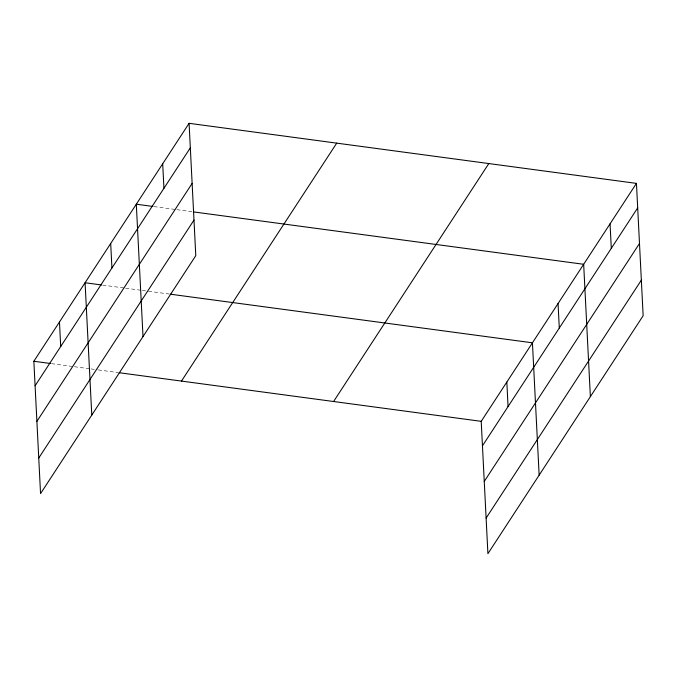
<?xml version="1.0" encoding="UTF-8"?>
<svg xmlns="http://www.w3.org/2000/svg" width="677" height="677" viewBox="0 0 677 677"><rect width="100%" height="100%" fill="white"/><g stroke="black" fill="none" stroke-linecap="round" stroke-linejoin="round"><path stroke-width="0.51" stroke-dasharray="3.38 2.54" d="M153.984 206.595L175.808 209.523M176.849 209.667L192.446 211.757M102.752 285.119L124.585 288.047M125.626 288.19L141.222 290.281M142.255 290.425L147.459 291.118M148.5 291.262L169.292 294.046M51.52 363.642L73.353 366.57M74.394 366.714L89.99 368.804M91.031 368.94L97.268 369.777M98.309 369.921L118.06 372.57"/><path stroke-width="1.02" d="M189.086 123.316L195.788 255.669L40.552 493.618L33.85 361.264L189.086 123.316L636.448 183.382L643.15 315.736L487.914 553.684L481.212 421.331L636.448 183.382M35.094 385.78L190.33 147.831M36.896 421.365L192.133 183.416M38.75 458.033L193.986 220.084M181.478 381.083L336.714 143.143M333.583 401.512L488.819 163.563M482.447 445.838L637.683 207.89M484.258 481.432L639.486 243.483M486.111 518.091L641.347 280.143M152.943 206.451L136.305 204.217L143.008 336.571M193.487 211.901L583.667 264.284L590.369 396.637M101.711 284.975L85.082 282.741L91.784 415.094M170.325 294.19L532.435 342.807L539.146 475.161M33.85 361.264L50.487 363.498M119.101 372.714L481.212 421.331M610.053 223.833L611.297 248.341M558.051 303.541L559.295 328.057M506.828 382.065L508.063 406.581M162.692 163.766L163.936 188.282M110.69 243.483L111.933 267.99M59.466 322.007L60.702 346.514"/></g></svg>
